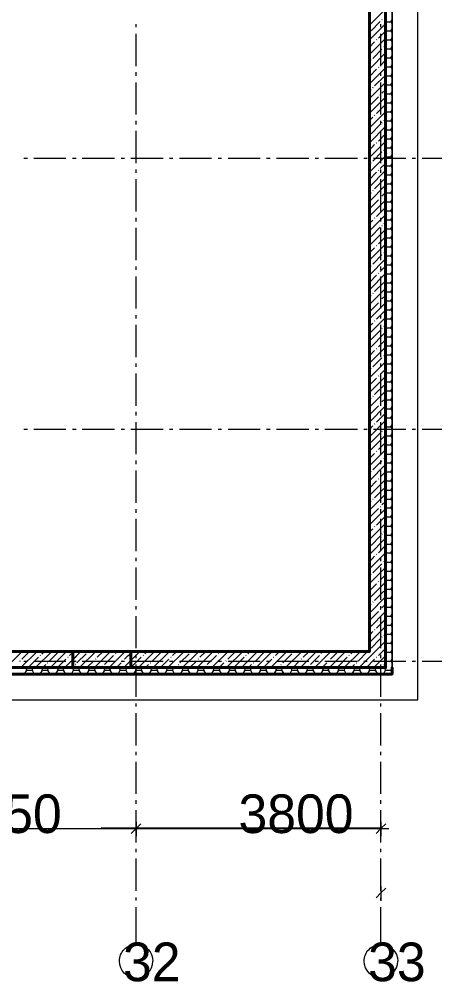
# Model space of a CAD drawing. Header units: millimetres. Extents: x -249154 to 415037, y -45458 to 354837.
# Drawn here: x -110646 to -104089, y -3469 to 11477 of the extents above; entities that cross this region are included whole.
import ezdxf

# ---------------------------------------------------------------- set-up
doc = ezdxf.new("R2010")
doc.units = ezdxf.units.MM

msp = doc.modelspace()

# ---------------------------------------------------------------- linework, layer by layer
at = {"lineweight": 9}
for points in [[(-145262, 8666), (-141207, 8666), (-141207, 909), (-104461, 909), (-104461, 23426), (-109621, 23426), (-118310, 23426), (-136505, 23426), (-136505, 29132), (-145321, 29132), (-145321, 28729)], [(-127359, 22926), (-104961, 22926), (-104961, 1409), (-140716, 1409)], [(-105211, 11386), (-104961, 11636)], [(-108833, 11352), (-108833, 11403)], [(-105211, 11157), (-104961, 11407)], [(-105186, 11297), (-105042, 11441)], [(-105033, 11352), (-105033, 11403)], [(-105016, 11471), (-105012, 11475)], [(-104961, 11437), (-104881, 11437), (-104860, 11403)], [(-104961, 11437), (-104961, 11437)], [(-104961, 11437), (-104961, 11437)], [(-104881, 11437), (-104860, 11466)], [(-108833, 10750), (-108833, 11250)], [(-105211, 11271), (-105211, 11276)], [(-105071, 11182), (-104961, 11293)], [(-105033, 10750), (-105033, 11250)], [(-104961, 11297), (-104881, 11297), (-104860, 11263)], [(-104961, 11297), (-104961, 11297)], [(-104961, 11297), (-104961, 11297)], [(-104881, 11297), (-104860, 11327)], [(-105211, 10928), (-104961, 11178)], [(-105211, 11043), (-105131, 11127)], [(-105101, 11157), (-105097, 11161)], [(-104961, 11157), (-104881, 11157), (-104860, 11123)], [(-104961, 11157), (-104961, 11157)], [(-104961, 11157), (-104961, 11157)], [(-104881, 11157), (-104860, 11191)], [(-105211, 10704), (-104961, 10954)], [(-105156, 10869), (-105016, 11013)], [(-104987, 11043), (-104982, 11047)], [(-104961, 11017), (-104881, 11017), (-104860, 10983)], [(-104961, 11017), (-104961, 11017)], [(-104961, 11017), (-104961, 11017)], [(-104881, 11017), (-104860, 11051)], [(-104881, 10877), (-104860, 10911)], [(-105186, 10839), (-105182, 10848)], [(-105042, 10755), (-104961, 10839)], [(-104961, 10877), (-104881, 10877), (-104860, 10844)], [(-104961, 10877), (-104961, 10877)], [(-104961, 10877), (-104961, 10877)], [(-104881, 10738), (-104860, 10772)], [(-108833, 10598), (-108833, 10653)], [(-105211, 10475), (-104961, 10725)], [(-105211, 10589), (-105101, 10700)], [(-105071, 10729), (-105067, 10733)], [(-105033, 10598), (-105033, 10653)], [(-104961, 10738), (-104881, 10738), (-104860, 10704)], [(-104961, 10738), (-104961, 10738)], [(-104961, 10738), (-104961, 10738)], [(-104881, 10598), (-104860, 10632)], [(-108833, 9996), (-108833, 10496)], [(-105211, 10246), (-104961, 10496)], [(-105131, 10441), (-104987, 10585)], [(-105033, 9996), (-105033, 10496)], [(-104961, 10598), (-104881, 10598), (-104860, 10564)], [(-104961, 10598), (-104961, 10598)], [(-104961, 10598), (-104961, 10598)], [(-104881, 10458), (-104860, 10492)], [(-105211, 10361), (-105186, 10386)], [(-105156, 10411), (-105152, 10420)], [(-105016, 10327), (-104961, 10382)], [(-104961, 10458), (-104881, 10458), (-104860, 10424)], [(-104961, 10458), (-104961, 10458)], [(-104961, 10458), (-104961, 10458)], [(-104961, 10318), (-104881, 10318), (-104860, 10284)], [(-104961, 10318), (-104961, 10318)], [(-104961, 10318), (-104961, 10318)], [(-104881, 10318), (-104860, 10352)], [(-105211, 10132), (-105071, 10272)], [(-105211, 10017), (-104961, 10267)], [(-105042, 10297), (-105037, 10306)], [(-104961, 10178), (-104881, 10178), (-104860, 10145)], [(-104961, 10178), (-104961, 10178)], [(-104961, 10178), (-104961, 10178)], [(-104881, 10178), (-104860, 10212)], [(-105211, 9789), (-104961, 10039)], [(-105101, 10013), (-104961, 10153)], [(-104961, 10039), (-104881, 10039), (-104860, 10005)], [(-104961, 10039), (-104961, 10039)], [(-104961, 10039), (-104961, 10039)], [(-104881, 10039), (-104860, 10073)], [(-108833, 9844), (-108833, 9899)], [(-105211, 9903), (-105156, 9958)], [(-105131, 9984), (-105126, 9992)], [(-105033, 9844), (-105033, 9899)], [(-105016, 9869), (-105012, 9878)], [(-104987, 9899), (-104961, 9924)], [(-104961, 9899), (-104881, 9899), (-104860, 9865)], [(-104961, 9899), (-104961, 9899)], [(-104961, 9899), (-104961, 9899)], [(-104881, 9899), (-104860, 9933)], [(-108833, 9242), (-108833, 9746)], [(-105211, 9560), (-104961, 9810)], [(-105186, 9700), (-105042, 9844)], [(-105033, 9242), (-105033, 9746)], [(-104961, 9759), (-104881, 9759), (-104860, 9725)], [(-104961, 9759), (-104961, 9759)], [(-104961, 9759), (-104961, 9759)], [(-104881, 9759), (-104860, 9793)], [(-105211, 9674), (-105211, 9674)], [(-105211, 9331), (-104961, 9581)], [(-105071, 9585), (-104961, 9696)], [(-104961, 9619), (-104881, 9619), (-104860, 9585)], [(-104961, 9619), (-104961, 9619)], [(-104961, 9619), (-104961, 9619)], [(-104881, 9619), (-104860, 9653)], [(-105211, 9446), (-105131, 9530)], [(-105156, 9272), (-105016, 9416)], [(-105101, 9556), (-105097, 9560)], [(-104987, 9441), (-104982, 9450)], [(-104961, 9479), (-104881, 9479), (-104860, 9446)], [(-104961, 9479), (-104961, 9479)], [(-104961, 9479), (-104961, 9479)], [(-104881, 9479), (-104860, 9513)], [(-110574, 9319), (-110519, 9319)], [(-110422, 9319), (-109922, 9319)], [(-109820, 9319), (-109765, 9319)], [(-109668, 9319), (-109168, 9319)], [(-109066, 9319), (-109015, 9319)], [(-108914, 9319), (-108414, 9319)], [(-108312, 9319), (-108261, 9319)], [(-108160, 9319), (-107660, 9319)], [(-107558, 9319), (-107507, 9319)], [(-107406, 9319), (-106906, 9319)], [(-106808, 9319), (-106753, 9319)], [(-106652, 9319), (-106152, 9319)], [(-106054, 9319), (-105999, 9319)], [(-105902, 9319), (-105398, 9319)], [(-105300, 9319), (-105245, 9319)], [(-105211, 9102), (-104961, 9352)], [(-105148, 9319), (-104648, 9319)], [(-104961, 9340), (-104881, 9340), (-104860, 9306)], [(-104961, 9340), (-104961, 9340)], [(-104961, 9340), (-104961, 9340)], [(-104881, 9340), (-104860, 9374)], [(-104546, 9319), (-104495, 9319)], [(-104394, 9319), (-104089, 9319)], [(-108833, 9090), (-108833, 9145)], [(-105211, 8874), (-104961, 9128)], [(-105186, 9242), (-105182, 9246)], [(-105071, 9128), (-105067, 9132)], [(-105042, 9158), (-104961, 9238)], [(-105033, 9090), (-105033, 9145)], [(-104961, 9200), (-104881, 9200), (-104860, 9166)], [(-104961, 9200), (-104961, 9200)], [(-104961, 9200), (-104961, 9200)], [(-104881, 9200), (-104860, 9234)], [(-108833, 8492), (-108833, 8992)], [(-105211, 8988), (-105101, 9102)], [(-105131, 8844), (-104987, 8988)], [(-105033, 8492), (-105033, 8992)], [(-104961, 9060), (-104881, 9060), (-104860, 9026)], [(-104961, 9060), (-104961, 9060)], [(-104961, 9060), (-104961, 9060)], [(-104881, 9060), (-104860, 9094)], [(-105211, 8649), (-104961, 8899)], [(-105156, 8814), (-105152, 8819)], [(-104961, 8920), (-104881, 8920), (-104860, 8886)], [(-104961, 8920), (-104961, 8920)], [(-104961, 8920), (-104961, 8920)], [(-104881, 8920), (-104860, 8954)], [(-105211, 8764), (-105186, 8789)], [(-105211, 8535), (-105071, 8675)], [(-105211, 8420), (-104961, 8670)], [(-105042, 8700), (-105037, 8704)], [(-105016, 8730), (-104961, 8785)], [(-104961, 8780), (-104881, 8780), (-104860, 8747)], [(-104961, 8780), (-104961, 8780)], [(-104961, 8780), (-104961, 8780)], [(-104881, 8780), (-104860, 8814)], [(-104881, 8641), (-104860, 8675)], [(-105101, 8416), (-104961, 8556)], [(-104961, 8641), (-104881, 8641), (-104860, 8607)], [(-104961, 8641), (-104961, 8641)], [(-104961, 8641), (-104961, 8641)], [(-104881, 8501), (-104860, 8535)], [(-108833, 8336), (-108833, 8391)], [(-105211, 8192), (-104961, 8442)], [(-105131, 8387), (-105126, 8391)], [(-105033, 8336), (-105033, 8391)], [(-104961, 8501), (-104881, 8501), (-104860, 8467)], [(-104961, 8501), (-104961, 8501)], [(-104961, 8501), (-104961, 8501)], [(-104881, 8361), (-104860, 8395)], [(-108833, 7738), (-108833, 8238)], [(-105211, 8306), (-105156, 8357)], [(-105186, 8103), (-105042, 8247)], [(-105033, 7738), (-105033, 8238)], [(-105016, 8272), (-105012, 8276)], [(-104987, 8302), (-104961, 8327)], [(-104961, 8361), (-104881, 8361), (-104860, 8327)], [(-104961, 8361), (-104961, 8361)], [(-104961, 8361), (-104961, 8361)], [(-104961, 8221), (-104881, 8221), (-104860, 8187)], [(-104961, 8221), (-104961, 8221)], [(-104961, 8221), (-104961, 8221)], [(-104881, 8221), (-104860, 8255)], [(-105211, 7963), (-104961, 8213)], [(-105211, 8077), (-105211, 8077)], [(-105071, 7988), (-104961, 8098)], [(-104961, 8081), (-104881, 8081), (-104860, 8048)], [(-104961, 8081), (-104961, 8081)], [(-104961, 8081), (-104961, 8081)], [(-104881, 8081), (-104860, 8115)], [(-105211, 7734), (-104961, 7984)], [(-105211, 7848), (-105131, 7929)], [(-105101, 7959), (-105097, 7963)], [(-104961, 7942), (-104881, 7942), (-104860, 7908)], [(-104961, 7942), (-104961, 7942)], [(-104961, 7942), (-104961, 7942)], [(-104881, 7942), (-104860, 7976)], [(-105156, 7675), (-105016, 7819)], [(-104987, 7844), (-104982, 7848)], [(-104961, 7802), (-104881, 7802), (-104860, 7768)], [(-104961, 7802), (-104961, 7802)], [(-104961, 7802), (-104961, 7802)], [(-104881, 7802), (-104860, 7836)], [(-108833, 7586), (-108833, 7637)], [(-105211, 7505), (-104961, 7755)], [(-105186, 7645), (-105182, 7649)], [(-105042, 7560), (-104961, 7641)], [(-105033, 7586), (-105033, 7637)], [(-104961, 7662), (-104881, 7662), (-104860, 7628)], [(-104961, 7662), (-104961, 7662)], [(-104961, 7662), (-104961, 7662)], [(-104881, 7662), (-104860, 7696)], [(-108833, 6984), (-108833, 7484)], [(-105211, 7277), (-104961, 7527)], [(-105211, 7391), (-105101, 7501)], [(-105071, 7531), (-105067, 7535)], [(-105033, 6984), (-105033, 7484)], [(-104961, 7522), (-104881, 7522), (-104860, 7488)], [(-104961, 7522), (-104961, 7522)], [(-104961, 7522), (-104961, 7522)], [(-104881, 7522), (-104860, 7556)], [(-105131, 7247), (-104987, 7387)], [(-104961, 7382), (-104881, 7382), (-104860, 7349)], [(-104961, 7382), (-104961, 7382)], [(-104961, 7382), (-104961, 7382)], [(-104881, 7382), (-104860, 7416)], [(-105211, 7048), (-104961, 7298)], [(-105211, 7162), (-105186, 7188)], [(-105156, 7217), (-105152, 7222)], [(-105016, 7133), (-104961, 7188)], [(-104961, 7243), (-104881, 7243), (-104860, 7209)], [(-104961, 7243), (-104961, 7243)], [(-104961, 7243), (-104961, 7243)], [(-104881, 7243), (-104860, 7277)], [(-105211, 6823), (-104961, 7073)], [(-105211, 6933), (-105071, 7073)], [(-105042, 7103), (-105037, 7107)], [(-104961, 7103), (-104881, 7103), (-104860, 7069)], [(-104961, 7103), (-104961, 7103)], [(-104961, 7103), (-104961, 7103)], [(-104881, 7103), (-104860, 7137)], [(-108833, 6832), (-108833, 6883)], [(-105101, 6819), (-104961, 6959)], [(-105033, 6832), (-105033, 6883)], [(-104961, 6963), (-104881, 6963), (-104860, 6929)], [(-104961, 6963), (-104961, 6963)], [(-104961, 6963), (-104961, 6963)], [(-104881, 6963), (-104860, 6997)], [(-108833, 6230), (-108833, 6730)], [(-105211, 6595), (-104961, 6844)], [(-105211, 6709), (-105156, 6760)], [(-105131, 6789), (-105126, 6794)], [(-105033, 6230), (-105033, 6730)], [(-104987, 6705), (-104961, 6730)], [(-104961, 6823), (-104881, 6823), (-104860, 6789)], [(-104961, 6823), (-104961, 6823)], [(-104961, 6823), (-104961, 6823)], [(-104881, 6823), (-104860, 6857)], [(-105211, 6366), (-104961, 6616)], [(-105186, 6506), (-105042, 6645)], [(-105016, 6675), (-105012, 6679)], [(-104961, 6683), (-104881, 6683), (-104860, 6650)], [(-104961, 6683), (-104961, 6683)], [(-104961, 6683), (-104961, 6683)], [(-104881, 6683), (-104860, 6717)], [(-104881, 6544), (-104860, 6578)], [(-105211, 6480), (-105211, 6480)], [(-105071, 6391), (-104961, 6501)], [(-104961, 6544), (-104881, 6544), (-104860, 6510)], [(-104961, 6544), (-104961, 6544)], [(-104961, 6544), (-104961, 6544)], [(-104881, 6404), (-104860, 6438)], [(-105211, 6137), (-104961, 6387)], [(-105211, 6251), (-105131, 6332)], [(-105101, 6362), (-105097, 6366)], [(-104961, 6404), (-104881, 6404), (-104860, 6370)], [(-104961, 6404), (-104961, 6404)], [(-104961, 6404), (-104961, 6404)], [(-104881, 6264), (-104860, 6298)], [(-108833, 6078), (-108833, 6129)], [(-105211, 5908), (-104961, 6158)], [(-105156, 6078), (-105016, 6217)], [(-105033, 6078), (-105033, 6129)], [(-104987, 6247), (-104982, 6251)], [(-104961, 6264), (-104881, 6264), (-104860, 6230)], [(-104961, 6264), (-104961, 6264)], [(-104961, 6264), (-104961, 6264)], [(-104881, 6124), (-104860, 6158)], [(-105186, 6048), (-105182, 6052)], [(-105042, 5963), (-104961, 6044)], [(-104961, 6124), (-104881, 6124), (-104860, 6090)], [(-104961, 6124), (-104961, 6124)], [(-104961, 6124), (-104961, 6124)], [(-104961, 5985), (-104881, 5985), (-104860, 5951)], [(-104961, 5985), (-104961, 5985)], [(-104961, 5985), (-104961, 5985)], [(-104881, 5985), (-104860, 6018)], [(-108833, 5476), (-108833, 5976)], [(-105211, 5679), (-104961, 5929)], [(-105211, 5794), (-105101, 5904)], [(-105071, 5934), (-105067, 5938)], [(-105033, 5476), (-105033, 5976)], [(-104961, 5845), (-104881, 5845), (-104860, 5811)], [(-104961, 5845), (-104961, 5845)], [(-104961, 5845), (-104961, 5845)], [(-104881, 5845), (-104860, 5879)], [(-105211, 5451), (-104961, 5701)], [(-105131, 5650), (-104987, 5790)], [(-104961, 5705), (-104881, 5705), (-104860, 5671)], [(-104961, 5705), (-104961, 5705)], [(-104961, 5705), (-104961, 5705)], [(-104881, 5705), (-104860, 5739)], [(-105211, 5565), (-105186, 5591)], [(-105156, 5620), (-105152, 5624)], [(-105016, 5535), (-104961, 5586)], [(-104961, 5565), (-104881, 5565), (-104860, 5531)], [(-104961, 5565), (-104961, 5565)], [(-104961, 5565), (-104961, 5565)], [(-104881, 5565), (-104860, 5599)], [(-105211, 5336), (-105071, 5476)], [(-105211, 5222), (-104961, 5472)], [(-105042, 5506), (-105037, 5510)], [(-104961, 5425), (-104881, 5425), (-104860, 5391)], [(-104961, 5425), (-104961, 5425)], [(-104961, 5425), (-104961, 5425)], [(-104881, 5425), (-104860, 5459)], [(-108833, 5324), (-108833, 5379)], [(-105211, 4993), (-104961, 5247)], [(-105101, 5222), (-104961, 5358)], [(-105033, 5324), (-105033, 5379)], [(-104961, 5286), (-104881, 5286), (-104860, 5252)], [(-104961, 5286), (-104961, 5286)], [(-104961, 5286), (-104961, 5286)], [(-104881, 5286), (-104860, 5319)], [(-110574, 5112), (-110519, 5112)], [(-110422, 5112), (-109922, 5112)], [(-109820, 5112), (-109765, 5112)], [(-109668, 5112), (-109168, 5112)], [(-109066, 5112), (-109015, 5112)], [(-108914, 5112), (-108414, 5112)], [(-108833, 4722), (-108833, 5222)], [(-108312, 5112), (-108261, 5112)], [(-108160, 5112), (-107660, 5112)], [(-107558, 5112), (-107507, 5112)], [(-107406, 5112), (-106906, 5112)], [(-106808, 5112), (-106753, 5112)], [(-106652, 5112), (-106152, 5112)], [(-106054, 5112), (-105999, 5112)], [(-105902, 5112), (-105398, 5112)], [(-105300, 5112), (-105245, 5112)], [(-105211, 5108), (-105156, 5163)], [(-105148, 5112), (-104648, 5112)], [(-105131, 5192), (-105126, 5197)], [(-105033, 4722), (-105033, 5222)], [(-105016, 5078), (-105012, 5082)], [(-104987, 5108), (-104961, 5133)], [(-104961, 5146), (-104881, 5146), (-104860, 5112)], [(-104961, 5146), (-104961, 5146)], [(-104961, 5146), (-104961, 5146)], [(-104881, 5146), (-104860, 5180)], [(-104546, 5112), (-104495, 5112)], [(-104394, 5112), (-104089, 5112)], [(-105211, 4769), (-104961, 5019)], [(-105186, 4908), (-105042, 5048)], [(-104961, 5006), (-104881, 5006), (-104860, 4972)], [(-104961, 5006), (-104961, 5006)], [(-104961, 5006), (-104961, 5006)], [(-104881, 5006), (-104860, 5040)], [(-105211, 4883), (-105211, 4883)], [(-105211, 4540), (-104961, 4790)], [(-105071, 4794), (-104961, 4904)], [(-104961, 4866), (-104881, 4866), (-104860, 4832)], [(-104961, 4866), (-104961, 4866)], [(-104961, 4866), (-104961, 4866)], [(-104881, 4866), (-104860, 4900)], [(-105211, 4654), (-105131, 4735)], [(-105101, 4764), (-105097, 4769)], [(-104987, 4650), (-104982, 4654)], [(-104961, 4726), (-104881, 4726), (-104860, 4692)], [(-104961, 4726), (-104961, 4726)], [(-104961, 4726), (-104961, 4726)], [(-104881, 4726), (-104860, 4760)], [(-108833, 4570), (-108833, 4625)], [(-105211, 4311), (-104961, 4561)], [(-105156, 4481), (-105016, 4620)], [(-105033, 4570), (-105033, 4625)], [(-104961, 4587), (-104881, 4587), (-104860, 4553)], [(-104961, 4587), (-104961, 4587)], [(-104961, 4587), (-104961, 4587)], [(-104881, 4587), (-104860, 4620)], [(-108833, 3968), (-108833, 4472)], [(-105186, 4451), (-105182, 4455)], [(-105071, 4337), (-105067, 4341)], [(-105042, 4366), (-104961, 4447)], [(-105033, 3968), (-105033, 4472)], [(-104961, 4447), (-104881, 4447), (-104860, 4413)], [(-104961, 4447), (-104961, 4447)], [(-104961, 4447), (-104961, 4447)], [(-104881, 4447), (-104860, 4481)], [(-104881, 4307), (-104860, 4341)], [(-105211, 4082), (-104961, 4332)], [(-105211, 4197), (-105101, 4307)], [(-105131, 4048), (-104987, 4193)], [(-104961, 4307), (-104881, 4307), (-104860, 4273)], [(-104961, 4307), (-104961, 4307)], [(-104961, 4307), (-104961, 4307)], [(-104881, 4167), (-104860, 4201)], [(-105211, 3854), (-104961, 4104)], [(-104961, 4167), (-104881, 4167), (-104860, 4133)], [(-104961, 4167), (-104961, 4167)], [(-104961, 4167), (-104961, 4167)], [(-104881, 4027), (-104860, 4061)], [(-105211, 3968), (-105186, 3993)], [(-105156, 4023), (-105152, 4027)], [(-105042, 3909), (-105037, 3913)], [(-105016, 3938), (-104961, 3989)], [(-104961, 4027), (-104881, 4027), (-104860, 3993)], [(-104961, 4027), (-104961, 4027)], [(-104961, 4027), (-104961, 4027)], [(-104961, 3888), (-104881, 3888), (-104860, 3854)], [(-104961, 3888), (-104961, 3888)], [(-104961, 3888), (-104961, 3888)], [(-104881, 3888), (-104860, 3921)], [(-108833, 3815), (-108833, 3871)], [(-105211, 3739), (-105071, 3879)], [(-105211, 3625), (-104961, 3875)], [(-105101, 3621), (-104961, 3760)], [(-105033, 3815), (-105033, 3871)], [(-104961, 3748), (-104881, 3748), (-104860, 3714)], [(-104961, 3748), (-104961, 3748)], [(-104961, 3748), (-104961, 3748)], [(-104881, 3748), (-104860, 3782)], [(-108833, 3218), (-108833, 3718)], [(-105211, 3396), (-104961, 3646)], [(-105131, 3595), (-105126, 3599)], [(-105033, 3218), (-105033, 3718)], [(-104961, 3608), (-104881, 3608), (-104860, 3574)], [(-104961, 3608), (-104961, 3608)], [(-104961, 3608), (-104961, 3608)], [(-104881, 3608), (-104860, 3642)], [(-105211, 3510), (-105156, 3566)], [(-105186, 3307), (-105042, 3451)], [(-105016, 3481), (-105012, 3485)], [(-104987, 3510), (-104961, 3532)], [(-104961, 3468), (-104881, 3468), (-104860, 3434)], [(-104961, 3468), (-104961, 3468)], [(-104961, 3468), (-104961, 3468)], [(-104881, 3468), (-104860, 3502)], [(-105211, 3167), (-104961, 3417)], [(-105071, 3193), (-104961, 3307)], [(-104961, 3328), (-104881, 3328), (-104860, 3294)], [(-104961, 3328), (-104961, 3328)], [(-104961, 3328), (-104961, 3328)], [(-104881, 3328), (-104860, 3362)], [(-105211, 3282), (-105211, 3286)], [(-105211, 2943), (-104961, 3193)], [(-105101, 3167), (-105097, 3172)], [(-104961, 3189), (-104881, 3189), (-104860, 3155)], [(-104961, 3189), (-104961, 3189)], [(-104961, 3189), (-104961, 3189)], [(-104881, 3189), (-104860, 3222)], [(-108833, 3061), (-108833, 3116)], [(-105211, 3053), (-105131, 3138)], [(-105156, 2879), (-105016, 3023)], [(-105033, 3061), (-105033, 3116)], [(-104987, 3053), (-104982, 3057)], [(-104961, 3049), (-104881, 3049), (-104860, 3015)], [(-104961, 3049), (-104961, 3049)], [(-104961, 3049), (-104961, 3049)], [(-104881, 3049), (-104860, 3083)], [(-108833, 2464), (-108833, 2964)], [(-105211, 2714), (-104961, 2964)], [(-105186, 2854), (-105182, 2858)], [(-105042, 2765), (-104961, 2850)], [(-105033, 2464), (-105033, 2964)], [(-104961, 2909), (-104881, 2909), (-104860, 2875)], [(-104961, 2909), (-104961, 2909)], [(-104961, 2909), (-104961, 2909)], [(-104881, 2909), (-104860, 2943)], [(-105211, 2485), (-104961, 2735)], [(-105211, 2600), (-105101, 2710)], [(-105071, 2739), (-105067, 2744)], [(-104961, 2769), (-104881, 2769), (-104860, 2735)], [(-104961, 2769), (-104961, 2769)], [(-104961, 2769), (-104961, 2769)], [(-104881, 2769), (-104860, 2803)], [(-105131, 2451), (-104987, 2595)], [(-104961, 2629), (-104881, 2629), (-104860, 2595)], [(-104961, 2629), (-104961, 2629)], [(-104961, 2629), (-104961, 2629)], [(-104881, 2629), (-104860, 2663)], [(-105211, 2257), (-104961, 2506)], [(-105211, 2371), (-105186, 2396)], [(-105156, 2426), (-105152, 2430)], [(-105016, 2337), (-104961, 2392)], [(-104961, 2490), (-104881, 2490), (-104860, 2456)], [(-104961, 2490), (-104961, 2490)], [(-104961, 2490), (-104961, 2490)], [(-104881, 2490), (-104860, 2523)], [(-108833, 2312), (-108833, 2362)], [(-105211, 2142), (-105071, 2282)], [(-105211, 2028), (-104961, 2278)], [(-105042, 2312), (-105037, 2316)], [(-105033, 2312), (-105033, 2362)], [(-104961, 2350), (-104881, 2350), (-104860, 2316)], [(-104961, 2350), (-104961, 2350)], [(-104961, 2350), (-104961, 2350)], [(-104881, 2350), (-104860, 2384)], [(-104881, 2210), (-104860, 2244)], [(-108833, 1710), (-108833, 2210)], [(-105101, 2024), (-104961, 2163)], [(-105033, 1710), (-105033, 2210)], [(-104961, 2210), (-104881, 2210), (-104860, 2176)], [(-104961, 2210), (-104961, 2210)], [(-104961, 2210), (-104961, 2210)], [(-104881, 2070), (-104860, 2104)], [(-105211, 1799), (-104961, 2049)], [(-105211, 1913), (-105156, 1968)], [(-105131, 1998), (-105126, 2002)], [(-104961, 2070), (-104881, 2070), (-104860, 2036)], [(-104961, 2070), (-104961, 2070)], [(-104961, 2070), (-104961, 2070)], [(-104881, 1930), (-104860, 1964)], [(-105372, 1409), (-105122, 1659), (-104961, 1820)], [(-105186, 1710), (-105042, 1854)], [(-105016, 1884), (-105012, 1888)], [(-104987, 1909), (-104961, 1935)], [(-104961, 1930), (-104881, 1930), (-104860, 1896)], [(-104961, 1930), (-104961, 1930)], [(-104961, 1930), (-104961, 1930)], [(-104881, 1791), (-104860, 1824)], [(-110850, 1409), (-110600, 1659)], [(-110621, 1409), (-110371, 1659)], [(-110608, 1541), (-110485, 1659)], [(-110392, 1409), (-110142, 1659)], [(-110295, 1625), (-110257, 1659)], [(-110180, 1511), (-110036, 1655)], [(-110163, 1409), (-109914, 1659)], [(-109816, 1532), (-109689, 1659), (-109939, 1409)], [(-109816, 1646), (-109799, 1659), (-109867, 1596)], [(-108774, 1659), (-109024, 1409), (-108914, 1519)], [(-108888, 1659), (-109011, 1541), (-108914, 1634)], [(-108795, 1409), (-108545, 1659)], [(-108698, 1625), (-108660, 1659)], [(-108583, 1511), (-108439, 1655)], [(-108566, 1409), (-108316, 1659)], [(-108338, 1409), (-108088, 1659)], [(-108270, 1596), (-108202, 1659)], [(-108113, 1409), (-107859, 1659)], [(-107982, 1655), (-107978, 1659)], [(-107884, 1409), (-107634, 1659)], [(-107842, 1570), (-107749, 1659)], [(-107656, 1409), (-107406, 1659)], [(-107524, 1655), (-107520, 1659)], [(-107427, 1409), (-107177, 1659)], [(-107410, 1541), (-107291, 1659)], [(-107198, 1409), (-106948, 1659)], [(-107096, 1625), (-107062, 1659)], [(-106982, 1511), (-106842, 1655)], [(-106969, 1409), (-106719, 1659)], [(-106741, 1409), (-106491, 1659)], [(-106668, 1596), (-106605, 1659)], [(-106512, 1409), (-106262, 1659)], [(-106385, 1655), (-106380, 1659)], [(-106283, 1409), (-106033, 1659)], [(-106241, 1570), (-106147, 1659)], [(-106058, 1409), (-105809, 1659)], [(-105927, 1655), (-105919, 1659)], [(-105830, 1409), (-105580, 1659)], [(-105813, 1541), (-105694, 1659)], [(-105601, 1409), (-105351, 1659)], [(-105499, 1625), (-105465, 1659)], [(-105385, 1511), (-105245, 1655)], [(-105211, 1685), (-105211, 1689)], [(-105071, 1596), (-105008, 1659), (-104961, 1706)], [(-104961, 1791), (-104881, 1791), (-104860, 1757)], [(-104961, 1791), (-104961, 1791)], [(-104961, 1791), (-104961, 1791)], [(-104961, 1651), (-104881, 1651), (-104860, 1617)], [(-104961, 1651), (-104961, 1651)], [(-104961, 1651), (-104961, 1651)], [(-104881, 1651), (-104860, 1685)], [(-110638, 1511), (-110629, 1515)], [(-110574, 1511), (-110519, 1511)], [(-110494, 1426), (-110350, 1570)], [(-110422, 1511), (-109922, 1511)], [(-110320, 1596), (-110316, 1600)], [(-110053, 1409), (-109922, 1541)], [(-109892, 1570), (-109888, 1574)], [(-109820, 1511), (-109765, 1511)], [(-109668, 1511), (-109168, 1511)], [(-109066, 1511), (-109015, 1511)], [(-108914, 1511), (-108414, 1511)], [(-108897, 1426), (-108753, 1570)], [(-108833, 1558), (-108833, 1608)], [(-108723, 1596), (-108719, 1600)], [(-108452, 1409), (-108325, 1541)], [(-108312, 1511), (-108261, 1511)], [(-108295, 1570), (-108291, 1574)], [(-108160, 1511), (-107660, 1511)], [(-108155, 1481), (-108011, 1625)], [(-107999, 1409), (-107897, 1511)], [(-107867, 1541), (-107863, 1545)], [(-107728, 1456), (-107584, 1596)], [(-107558, 1511), (-107507, 1511)], [(-107554, 1625), (-107550, 1630)], [(-107440, 1511), (-107435, 1515)], [(-107406, 1511), (-106906, 1511)], [(-107300, 1426), (-107156, 1570)], [(-107126, 1596), (-107122, 1600)], [(-106855, 1409), (-106728, 1541)], [(-106808, 1511), (-106753, 1511)], [(-106698, 1570), (-106694, 1574)], [(-106652, 1511), (-106152, 1511)], [(-106554, 1481), (-106414, 1625)], [(-106397, 1409), (-106300, 1511)], [(-106270, 1541), (-106266, 1545)], [(-106126, 1456), (-105986, 1596)], [(-106054, 1511), (-105999, 1511)], [(-105957, 1625), (-105953, 1630)], [(-105902, 1511), (-105398, 1511)], [(-105842, 1511), (-105838, 1515)], [(-105698, 1426), (-105559, 1570)], [(-105529, 1596), (-105525, 1600)], [(-105300, 1511), (-105245, 1511)], [(-105258, 1409), (-105131, 1541)], [(-105148, 1511), (-104648, 1511)], [(-105143, 1409), (-104961, 1591)], [(-105101, 1570), (-105097, 1574)], [(-105033, 1558), (-105033, 1608)], [(-104961, 1511), (-104881, 1511), (-104860, 1477)], [(-104961, 1511), (-104961, 1511)], [(-104961, 1511), (-104961, 1511)], [(-104881, 1511), (-104860, 1545)], [(-104546, 1511), (-104495, 1511)], [(-104394, 1511), (-104089, 1511)], [(-110566, 1308), (-110528, 1371)], [(-110553, 1409), (-110528, 1371), (-110447, 1371), (-110413, 1308)], [(-110447, 1371), (-110426, 1409)], [(-110324, 1308), (-110286, 1371)], [(-110308, 1409), (-110286, 1371), (-110206, 1371), (-110172, 1308)], [(-110278, 1409), (-110235, 1456)], [(-110210, 1481), (-110202, 1486)], [(-110206, 1371), (-110185, 1409)], [(-110083, 1308), (-110045, 1371)], [(-110066, 1409), (-110045, 1371), (-109964, 1371), (-109930, 1308)], [(-109964, 1371), (-109943, 1409)], [(-109837, 1308), (-109803, 1371)], [(-109816, 1418), (-109808, 1426), (-109825, 1409)], [(-109825, 1409), (-109803, 1371), (-109723, 1371), (-109685, 1308)], [(-109723, 1371), (-109702, 1409)], [(-109596, 1308), (-109562, 1371)], [(-109583, 1409), (-109562, 1371), (-109481, 1371), (-109443, 1308)], [(-109481, 1371), (-109460, 1409)], [(-109354, 1308), (-109320, 1371)], [(-109342, 1409), (-109320, 1371), (-109240, 1371), (-109202, 1308)], [(-109240, 1371), (-109215, 1409)], [(-109113, 1308), (-109079, 1371)], [(-109100, 1409), (-109079, 1371), (-108994, 1371), (-108960, 1308)], [(-108994, 1371), (-108973, 1409)], [(-108871, 1308), (-108833, 1371)], [(-108859, 1409), (-108833, 1371), (-108753, 1371), (-108719, 1308)], [(-108833, 956), (-108833, 1456)], [(-108753, 1371), (-108732, 1409)], [(-108681, 1409), (-108638, 1456)], [(-108630, 1308), (-108592, 1371)], [(-108613, 1409), (-108592, 1371), (-108511, 1371), (-108477, 1308)], [(-108609, 1481), (-108604, 1486)], [(-108511, 1371), (-108490, 1409)], [(-108388, 1308), (-108350, 1371)], [(-108371, 1409), (-108350, 1371), (-108270, 1371), (-108236, 1308)], [(-108270, 1371), (-108249, 1409)], [(-108223, 1409), (-108211, 1426)], [(-108181, 1456), (-108177, 1460)], [(-108143, 1308), (-108109, 1371)], [(-108130, 1409), (-108109, 1371), (-108028, 1371), (-107990, 1308)], [(-108028, 1371), (-108007, 1409)], [(-107901, 1308), (-107867, 1371)], [(-107889, 1409), (-107867, 1371), (-107787, 1371), (-107749, 1308)], [(-107787, 1371), (-107766, 1409)], [(-107753, 1426), (-107749, 1430)], [(-107660, 1308), (-107626, 1371)], [(-107647, 1409), (-107626, 1371), (-107545, 1371), (-107507, 1308)], [(-107545, 1371), (-107520, 1409)], [(-107541, 1409), (-107469, 1481)], [(-107418, 1308), (-107380, 1371)], [(-107406, 1409), (-107380, 1371), (-107300, 1371), (-107266, 1308)], [(-107300, 1371), (-107279, 1409)], [(-107177, 1308), (-107139, 1371)], [(-107160, 1409), (-107139, 1371), (-107058, 1371), (-107024, 1308)], [(-107084, 1409), (-107041, 1456)], [(-107058, 1371), (-107037, 1409)], [(-107012, 1481), (-107007, 1486)], [(-106935, 1308), (-106897, 1371)], [(-106918, 1409), (-106897, 1371), (-106817, 1371), (-106783, 1308)], [(-106817, 1371), (-106796, 1409)], [(-106694, 1308), (-106656, 1371)], [(-106677, 1409), (-106656, 1371), (-106575, 1371), (-106537, 1308)], [(-106626, 1409), (-106613, 1426)], [(-106584, 1456), (-106580, 1460)], [(-106575, 1371), (-106554, 1409)], [(-106448, 1308), (-106414, 1371)], [(-106435, 1409), (-106414, 1371), (-106334, 1371), (-106296, 1308)], [(-106334, 1371), (-106313, 1409)], [(-106207, 1308), (-106173, 1371)], [(-106194, 1409), (-106173, 1371), (-106092, 1371), (-106054, 1308)], [(-106156, 1426), (-106152, 1430)], [(-106092, 1371), (-106071, 1409)], [(-105965, 1308), (-105931, 1371)], [(-105953, 1409), (-105931, 1371), (-105851, 1371), (-105813, 1308)], [(-105944, 1409), (-105872, 1481)], [(-105851, 1371), (-105825, 1409)], [(-105724, 1308), (-105686, 1371)], [(-105711, 1409), (-105686, 1371), (-105605, 1371), (-105571, 1308)], [(-105605, 1371), (-105584, 1409)], [(-105487, 1409), (-105444, 1456)], [(-105482, 1308), (-105444, 1371)], [(-105465, 1409), (-105444, 1371), (-105364, 1371), (-105330, 1308)], [(-105415, 1481), (-105410, 1486)], [(-105364, 1371), (-105343, 1409)], [(-105241, 1308), (-105203, 1371)], [(-105224, 1409), (-105203, 1371), (-105122, 1371), (-105088, 1308)], [(-105122, 1371), (-105101, 1409)], [(-105033, 956), (-105033, 1456)], [(-105029, 1409), (-105016, 1426)], [(-104995, 1308), (-104961, 1371)], [(-104987, 1456), (-104982, 1460)], [(-104982, 1409), (-104961, 1371), (-104881, 1371), (-104860, 1337)], [(-104961, 1409), (-104961, 1409)], [(-104881, 1371), (-104860, 1405)], [(-104860, 1409), (-104860, 1409)], [(-104860, 1409), (-104860, 1409)], [(-104860, 1409), (-104860, 1409)], [(-104860, 1409), (-104860, 1409)], [(-104860, 1308), (-104860, 1308)], [(-108833, 803), (-108833, 854)], [(-105033, 803), (-105033, 854)], [(-108833, 202), (-108833, 702)], [(-105033, 202), (-105033, 702)], [(-108833, 49), (-108833, 104)], [(-105033, 49), (-105033, 104)], [(-108833, -552), (-108833, -52)], [(-105033, -552), (-105033, -52)], [(-108833, -705), (-108833, -650)], [(-105033, -705), (-105033, -650)], [(-108833, -1306), (-108833, -802)], [(-105033, -1306), (-105033, -802)], [(-108833, -984), (-108833, -1090), (-108833, -1209)], [(-105033, -984), (-105033, -1090), (-105033, -1209)], [(-173429, -1090), (-169629, -1090), (-168926, -1090), (-164423, -1090), (-163622, -1090), (-159521, -1090), (-158119, -1090), (-156318, -1090), (-154518, -1090), (-149413, -1090), (-145512, -1090), (-145211, -1090), (-140708, -1090), (-137204, -1090), (-135404, -1090), (-131451, -1090), (-129350, -1090), (-124245, -1090), (-122843, -1090), (-119344, -1090), (-114086, -1090), (-108833, -1090), (-104910, -1090)], [(-108833, -1459), (-108833, -1404)], [(-105033, -1459), (-105033, -1404)], [(-108833, -2056), (-108833, -1556)], [(-105033, -2056), (-105033, -1556)], [(-105033, -1984), (-105033, -2090), (-105033, -2213)], [(-108833, -2209), (-108833, -2158)], [(-105033, -2209), (-105033, -2158)]]:
    msp.add_lwpolyline(points, dxfattribs=at)
for points in [[(-104860, 23027), (-104860, 1409), (-104860, 23027), (-104961, 23027), (-136903, 23027), (-104961, 23027)], [(-109460, 1659), (-109710, 1409)], [(-109575, 1659), (-109579, 1655)], [(-109231, 1659), (-109481, 1409)], [(-109346, 1659), (-109439, 1570)], [(-109003, 1659), (-109253, 1409)], [(-109117, 1659), (-109126, 1655)], [(-109609, 1625), (-109753, 1481)], [(-109494, 1511), (-109596, 1409)], [(-109460, 1545), (-109464, 1541)], [(-109181, 1596), (-109325, 1456)], [(-109147, 1630), (-109151, 1625)], [(-109032, 1515), (-109037, 1511)], [(-109774, 1460), (-109778, 1456)], [(-109346, 1430), (-109350, 1426)], [(-109066, 1481), (-109138, 1409)]]:
    msp.add_lwpolyline(points, close=True, dxfattribs=at)
at = {"lineweight": 40}
for points in [[(-122826, 1659), (-135535, 1659), (-135535, 1409), (-104961, 1409), (-104961, 1659), (-104961, 21214), (-105211, 21214), (-105211, 20625), (-108613, 20625), (-108613, 20375), (-105211, 20375), (-105211, 12119), (-108613, 12119), (-108613, 12318), (-108833, 12318), (-108833, 11898), (-108613, 11898), (-105211, 11898), (-105211, 1659), (-122703, 1659)], [(-145262, 4955), (-145262, 5057), (-145262, 9056), (-145262, 9060), (-140813, 9060), (-140813, 9056), (-140813, 1409), (-140813, 1308), (-104860, 1308), (-104860, 1409), (-104860, 1308)]]:
    msp.add_lwpolyline(points, dxfattribs=at)
msp.add_lwpolyline([(-108914, 1409), (-108914, 1659), (-109816, 1659), (-109816, 1409)], close=True, dxfattribs=at)
at = {"lineweight": 18}
for points in [[(-108761, -1014), (-108833, -1090), (-108910, -1166)], [(-104957, -1014), (-105033, -1090), (-105105, -1166)], [(-104957, -2018), (-105033, -2090), (-105105, -2166)]]:
    msp.add_lwpolyline(points, dxfattribs=at)
at = {"ltscale": 0.5}
msp.add_lwpolyline([(-105033, -1090), (-109376, -1090)], dxfattribs=at)
at = {"lineweight": 9}
for points in [[(-109092, -3149, -0.418033), (-108833, -2891), (-108833, -2310)], [(-105292, -3149, -0.418033), (-105033, -2891), (-105033, -2310)]]:
    msp.add_lwpolyline(points, format="xyb", dxfattribs=at)
for centre in [(-108835, -3148), (-105035, -3148)]:
    msp.add_arc(centre, 264, 270.2862, 359.7138, dxfattribs=at)
for points in [[(-108833, -2891), (-108689, -2891), (-108571, -3005), (-108571, -3149)], [(-105033, -2891), (-104889, -2891), (-104771, -3005), (-104771, -3149)], [(-108833, -3412), (-108977, -3412), (-109092, -3293), (-109092, -3149)], [(-105033, -3412), (-105177, -3412), (-105292, -3293), (-105292, -3149)]]:
    msp.add_open_spline(points, degree=3, dxfattribs=at)

# ---------------------------------------------------------------- texts
at = {"char_height": 600, "attachment_point": 4, "style": ''}
for s, insert in [('5250', (-111772, -864)), ('3800', (-107243, -864)), ('32', (-109035, -3164)), ('33', (-105231, -3164))]:
    msp.add_mtext(s, dxfattribs=dict(at, insert=insert))

doc.saveas('drawing.dxf')
